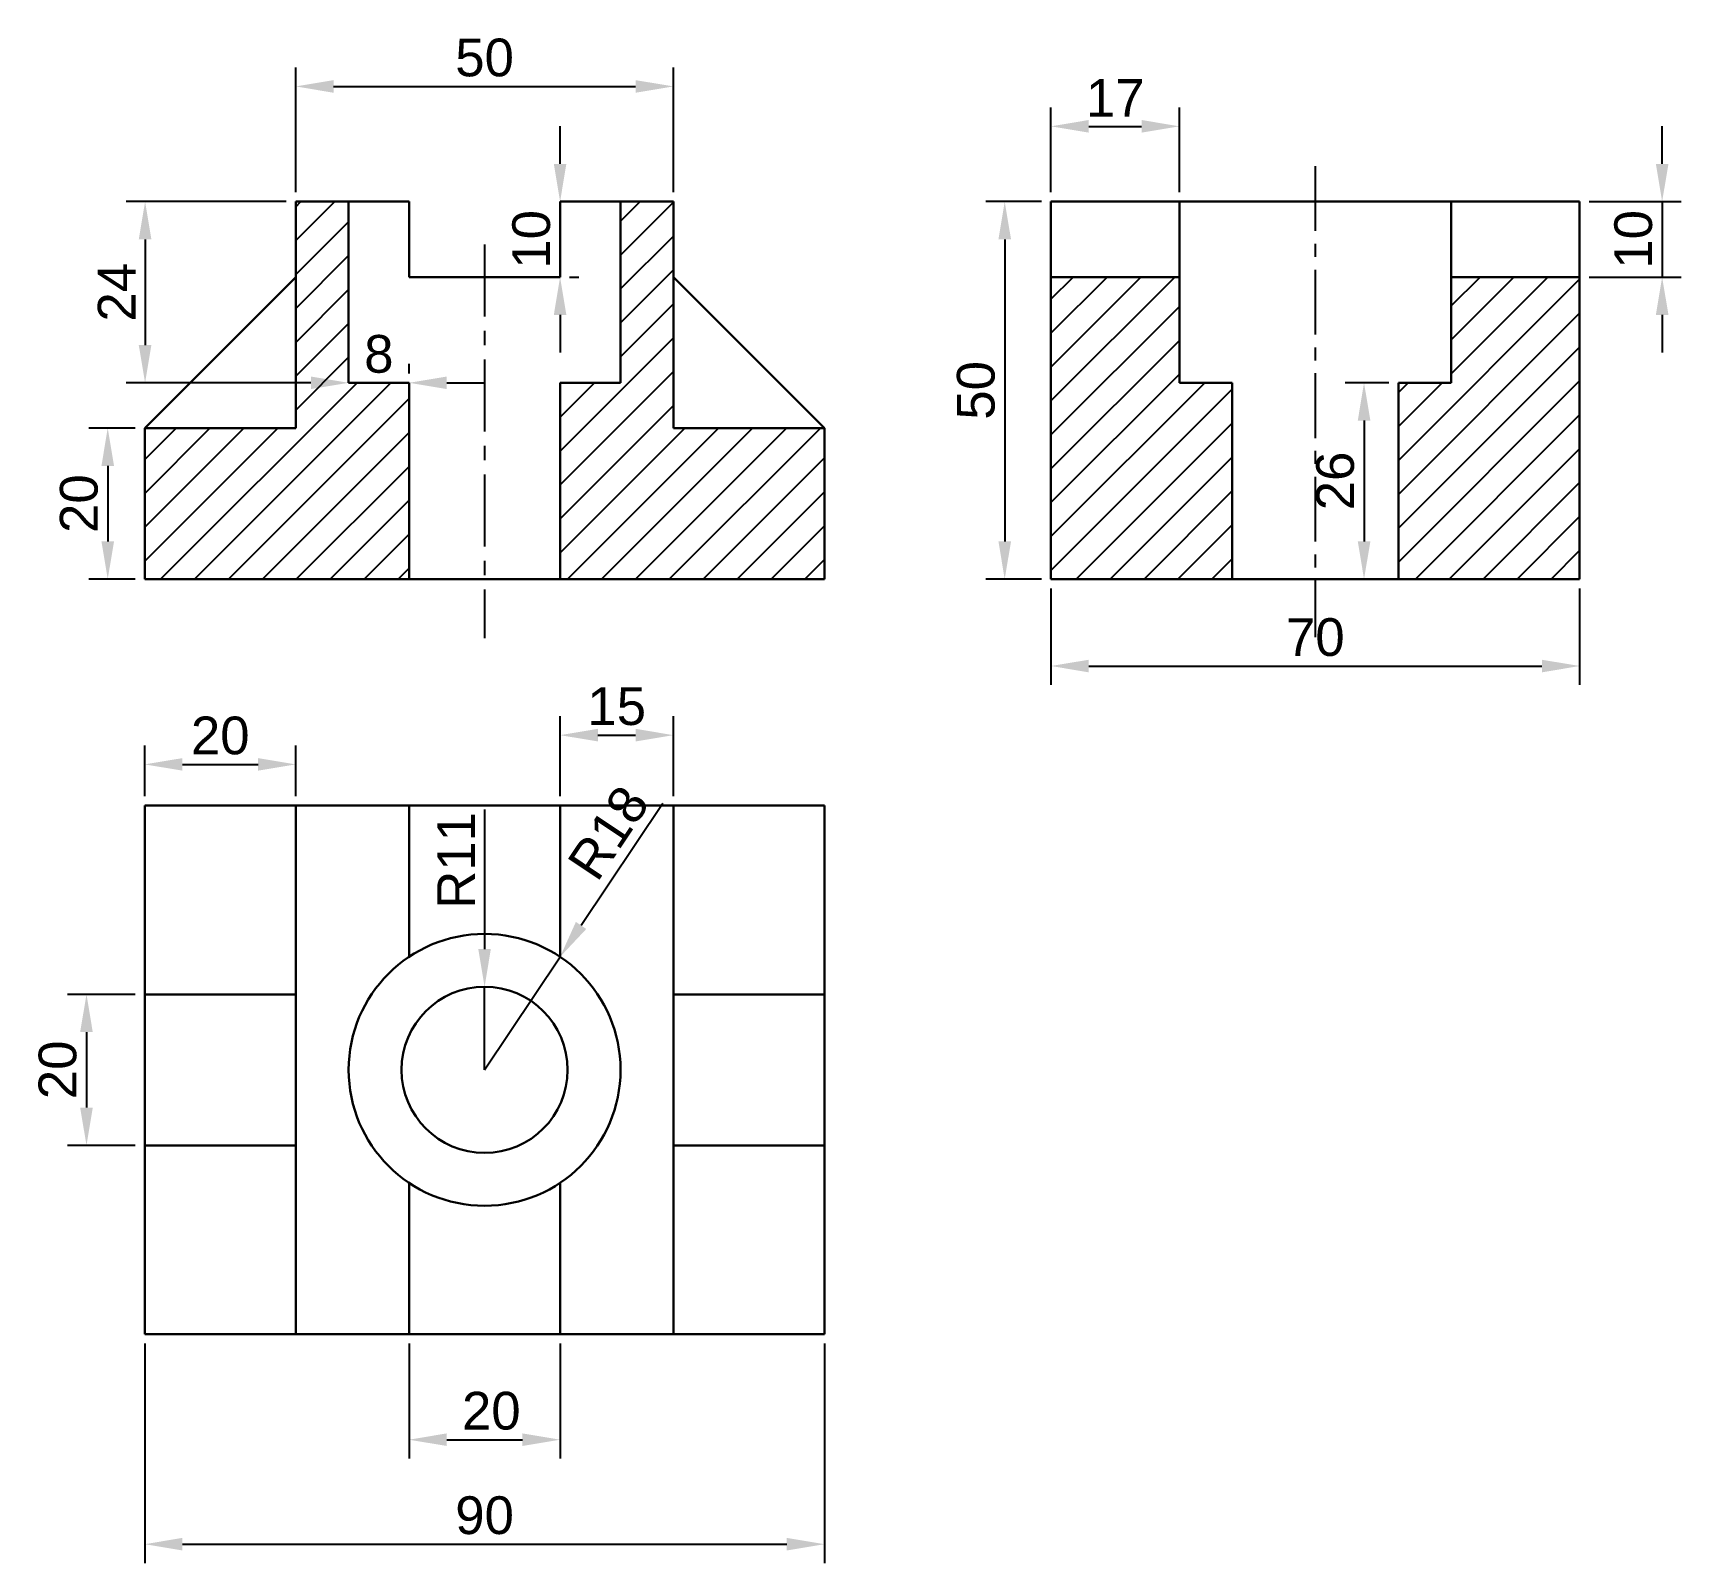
# Model space of a CAD drawing. Header units: millimetres. Extents: x 1914 to 2132, y 1778 to 1980.
import ezdxf

# ---------------------------------------------------------------- set-up
doc = ezdxf.new("R2010")
doc.units = ezdxf.units.MM
doc.header["$LTSCALE"] = 0.3
doc.linetypes.add('CENTER', pattern=[50.8, 31.75, -6.35, 6.35, -6.35])
doc.styles.get("Standard").update_dxf_attribs({"font": 'arial.ttf'})
doc.dimstyles.new('ISO-25', dxfattribs={"dimscale": 2, "dimtxt": 2.5, "dimasz": 2.5, "dimexe": 1.25, "dimexo": 0.625, "dimtad": 1, "dimtxsty": 'Standard', "dimcen": 2.5, "dimadec": 0, "dimazin": 0, "dimtfac": 1, "dimtmove": 0, "dimatfit": 3, "dimfxl": 1, "dimarcsym": 0})

# ---------------------------------------------------------------- blocks, each defined once
blk = doc.blocks.new('*D2')
at = {"color": 0, "lineweight": -2, "transparency": 16777216}
for p, q in [((1928.32, 1806.73), (1928.32, 1777.65)), ((2018.32, 1806.73), (2018.32, 1777.65)), ((1933.32, 1780.15), (2013.32, 1780.15))]:
    blk.add_line(p, q, dxfattribs=at)
at = {"color": 0, "transparency": 16777216}
for points in [[(1933.32, 1780.99), (1933.32, 1779.32), (1928.32, 1780.15)], [(2013.32, 1780.99), (2013.32, 1779.32), (2018.32, 1780.15)]]:
    blk.add_solid(points, dxfattribs=at)
at = {"layer": 'Defpoints', "color": 0, "transparency": 16777216}
for p in [(1928.32, 1807.98), (2018.32, 1807.98), (2018.32, 1780.15)]:
    blk.add_point(p, dxfattribs=at)
at = {"color": 0, "transparency": 16777216, "insert": (1973.32, 1783.96), "char_height": 5, "attachment_point": 5}
blk.add_mtext('90', dxfattribs=at)
blk = doc.blocks.new('*D3')
at = {"color": 0, "lineweight": -2, "transparency": 16777216}
for p, q in [((1927.07, 1852.98), (1918.11, 1852.98)), ((1920.61, 1847.98), (1920.61, 1837.98)), ((1927.07, 1832.98), (1918.11, 1832.98))]:
    blk.add_line(p, q, dxfattribs=at)
at = {"color": 0, "transparency": 16777216}
for points in [[(1919.77, 1847.98), (1921.44, 1847.98), (1920.61, 1852.98)], [(1919.77, 1837.98), (1921.44, 1837.98), (1920.61, 1832.98)]]:
    blk.add_solid(points, dxfattribs=at)
at = {"layer": 'Defpoints', "color": 0, "transparency": 16777216}
for p in [(1928.32, 1852.98), (1920.61, 1832.98), (1928.32, 1832.98)]:
    blk.add_point(p, dxfattribs=at)
at = {"color": 0, "transparency": 16777216, "insert": (1916.8, 1842.98), "char_height": 5, "attachment_point": 5, "rotation": 90}
blk.add_mtext('20', dxfattribs=at)
blk = doc.blocks.new('*D4')
at = {"color": 0, "lineweight": -2, "transparency": 16777216}
for p, q in [((1928.32, 1879.23), (1928.32, 1885.94)), ((1948.32, 1879.23), (1948.32, 1885.94)), ((1933.32, 1883.44), (1943.32, 1883.44))]:
    blk.add_line(p, q, dxfattribs=at)
at = {"color": 0, "transparency": 16777216}
for points in [[(1933.32, 1884.27), (1933.32, 1882.61), (1928.32, 1883.44)], [(1943.32, 1884.27), (1943.32, 1882.61), (1948.32, 1883.44)]]:
    blk.add_solid(points, dxfattribs=at)
at = {"layer": 'Defpoints', "color": 0, "transparency": 16777216}
for p in [(1948.32, 1883.44), (1928.32, 1877.98), (1948.32, 1877.98)]:
    blk.add_point(p, dxfattribs=at)
at = {"color": 0, "transparency": 16777216, "insert": (1938.32, 1887.24), "char_height": 5, "attachment_point": 5}
blk.add_mtext('20', dxfattribs=at)
blk = doc.blocks.new('*D5')
at = {"color": 0, "lineweight": -2, "transparency": 16777216}
for p, q in [((1983.32, 1879.23), (1983.32, 1889.81)), ((1998.32, 1879.23), (1998.32, 1889.81)), ((1988.32, 1887.31), (1993.32, 1887.31))]:
    blk.add_line(p, q, dxfattribs=at)
at = {"color": 0, "transparency": 16777216}
for points in [[(1988.32, 1888.15), (1988.32, 1886.48), (1983.32, 1887.31)], [(1993.32, 1888.15), (1993.32, 1886.48), (1998.32, 1887.31)]]:
    blk.add_solid(points, dxfattribs=at)
at = {"layer": 'Defpoints', "color": 0, "transparency": 16777216}
for p in [(1998.32, 1887.31), (1983.32, 1877.98), (1998.32, 1877.98)]:
    blk.add_point(p, dxfattribs=at)
at = {"color": 0, "transparency": 16777216, "insert": (1990.82, 1891.12), "char_height": 5, "attachment_point": 5}
blk.add_mtext('15', dxfattribs=at)
blk = doc.blocks.new('*D6')
at = {"color": 0, "lineweight": -2, "transparency": 16777216}
for p, q in [((1963.32, 1806.73), (1963.32, 1791.49)), ((1983.32, 1806.73), (1983.32, 1791.49)), ((1968.32, 1793.99), (1978.32, 1793.99))]:
    blk.add_line(p, q, dxfattribs=at)
at = {"color": 0, "transparency": 16777216}
for points in [[(1968.32, 1794.83), (1968.32, 1793.16), (1963.32, 1793.99)], [(1978.32, 1794.83), (1978.32, 1793.16), (1983.32, 1793.99)]]:
    blk.add_solid(points, dxfattribs=at)
at = {"layer": 'Defpoints', "color": 0, "transparency": 16777216}
for p in [(1963.32, 1807.98), (1983.32, 1807.98), (1983.32, 1793.99)]:
    blk.add_point(p, dxfattribs=at)
at = {"color": 0, "transparency": 16777216, "insert": (1974.21, 1797.8), "char_height": 5, "attachment_point": 5}
blk.add_mtext('20', dxfattribs=at)
blk = doc.blocks.new('*D7')
at = {"color": 0, "lineweight": -2, "transparency": 16777216}
for p, q in [((1948.32, 1959.23), (1948.32, 1975.74)), ((1998.32, 1959.23), (1998.32, 1975.74)), ((1953.32, 1973.24), (1993.32, 1973.24))]:
    blk.add_line(p, q, dxfattribs=at)
at = {"color": 0, "transparency": 16777216}
for points in [[(1953.32, 1974.07), (1953.32, 1972.4), (1948.32, 1973.24)], [(1993.32, 1974.07), (1993.32, 1972.4), (1998.32, 1973.24)]]:
    blk.add_solid(points, dxfattribs=at)
at = {"layer": 'Defpoints', "color": 0, "transparency": 16777216}
for p in [(1998.32, 1973.24), (1948.32, 1957.98), (1998.32, 1957.98)]:
    blk.add_point(p, dxfattribs=at)
at = {"color": 0, "transparency": 16777216, "insert": (1973.32, 1977.04), "char_height": 5, "attachment_point": 5}
blk.add_mtext('50', dxfattribs=at)
blk = doc.blocks.new('*D8')
at = {"color": 0, "lineweight": -2, "transparency": 16777216}
for p, q in [((1927.07, 1927.98), (1920.92, 1927.98)), ((1923.42, 1922.98), (1923.42, 1912.98)), ((1927.07, 1907.98), (1920.92, 1907.98))]:
    blk.add_line(p, q, dxfattribs=at)
at = {"color": 0, "transparency": 16777216}
for points in [[(1922.59, 1922.98), (1924.26, 1922.98), (1923.42, 1927.98)], [(1922.59, 1912.98), (1924.26, 1912.98), (1923.42, 1907.98)]]:
    blk.add_solid(points, dxfattribs=at)
at = {"layer": 'Defpoints', "color": 0, "transparency": 16777216}
for p in [(1928.32, 1927.98), (1923.42, 1907.98), (1928.32, 1907.98)]:
    blk.add_point(p, dxfattribs=at)
at = {"color": 0, "transparency": 16777216, "insert": (1919.62, 1917.98), "char_height": 5, "attachment_point": 5, "rotation": 90}
blk.add_mtext('20', dxfattribs=at)
blk = doc.blocks.new('*D9')
at = {"color": 0, "lineweight": -2, "transparency": 16777216}
for p, q in [((1983.32, 1962.98), (1983.32, 1967.98)), ((1983.32, 1957.98), (1983.32, 1947.98)), ((1984.57, 1957.98), (1985.82, 1957.98)), ((1984.57, 1947.98), (1985.82, 1947.98)), ((1983.32, 1942.98), (1983.32, 1937.98))]:
    blk.add_line(p, q, dxfattribs=at)
at = {"color": 0, "transparency": 16777216}
for points in [[(1982.49, 1962.98), (1984.15, 1962.98), (1983.32, 1957.98)], [(1982.49, 1942.98), (1984.15, 1942.98), (1983.32, 1947.98)]]:
    blk.add_solid(points, dxfattribs=at)
at = {"layer": 'Defpoints', "color": 0, "transparency": 16777216}
for p in [(1983.32, 1957.98), (1983.32, 1947.98), (1983.32, 1947.98)]:
    blk.add_point(p, dxfattribs=at)
at = {"color": 0, "transparency": 16777216, "insert": (1979.52, 1952.98), "char_height": 5, "attachment_point": 5, "rotation": 90}
blk.add_mtext('10', dxfattribs=at)
blk = doc.blocks.new('*D10')
at = {"color": 0, "lineweight": -2, "transparency": 16777216}
for p, q in [((1955.32, 1935.23), (1955.32, 1936.48)), ((1963.32, 1935.23), (1963.32, 1936.48)), ((1950.32, 1933.98), (1945.32, 1933.98)), ((1955.32, 1933.98), (1963.32, 1933.98)), ((1968.32, 1933.98), (1973.32, 1933.98))]:
    blk.add_line(p, q, dxfattribs=at)
at = {"color": 0, "transparency": 16777216}
for points in [[(1950.32, 1934.81), (1950.32, 1933.15), (1955.32, 1933.98)], [(1968.32, 1934.81), (1968.32, 1933.15), (1963.32, 1933.98)]]:
    blk.add_solid(points, dxfattribs=at)
at = {"layer": 'Defpoints', "color": 0, "transparency": 16777216}
for p in [(1955.32, 1933.98), (1963.32, 1933.98), (1963.32, 1933.98)]:
    blk.add_point(p, dxfattribs=at)
at = {"color": 0, "transparency": 16777216, "insert": (1959.32, 1937.78), "char_height": 5, "attachment_point": 5}
blk.add_mtext('8', dxfattribs=at)
blk = doc.blocks.new('*D11')
at = {"color": 0, "lineweight": -2, "transparency": 16777216}
for p, q in [((1947.07, 1957.98), (1925.87, 1957.98)), ((1928.37, 1952.98), (1928.37, 1938.98)), ((1946.57, 1933.98), (1925.87, 1933.98))]:
    blk.add_line(p, q, dxfattribs=at)
at = {"color": 0, "transparency": 16777216}
for points in [[(1927.53, 1952.98), (1929.2, 1952.98), (1928.37, 1957.98)], [(1927.53, 1938.98), (1929.2, 1938.98), (1928.37, 1933.98)]]:
    blk.add_solid(points, dxfattribs=at)
at = {"layer": 'Defpoints', "color": 0, "transparency": 16777216}
for p in [(1948.32, 1957.98), (1928.37, 1933.98), (1947.82, 1933.98)]:
    blk.add_point(p, dxfattribs=at)
at = {"color": 0, "transparency": 16777216, "insert": (1924.61, 1945.98), "char_height": 5, "attachment_point": 5, "rotation": 90}
blk.add_mtext('24', dxfattribs=at)
blk = doc.blocks.new('*D12')
at = {"color": 0, "lineweight": -2, "transparency": 16777216}
for p, q in [((2048.32, 1959.23), (2048.32, 1970.45)), ((2065.32, 1959.23), (2065.32, 1970.45)), ((2053.32, 1967.95), (2060.32, 1967.95))]:
    blk.add_line(p, q, dxfattribs=at)
at = {"color": 0, "transparency": 16777216}
for points in [[(2053.32, 1968.79), (2053.32, 1967.12), (2048.32, 1967.95)], [(2060.32, 1968.79), (2060.32, 1967.12), (2065.32, 1967.95)]]:
    blk.add_solid(points, dxfattribs=at)
at = {"layer": 'Defpoints', "color": 0, "transparency": 16777216}
for p in [(2065.32, 1967.95), (2048.32, 1957.98), (2065.32, 1957.98)]:
    blk.add_point(p, dxfattribs=at)
at = {"color": 0, "transparency": 16777216, "insert": (2056.82, 1971.71), "char_height": 5, "attachment_point": 5}
blk.add_mtext('17', dxfattribs=at)
blk = doc.blocks.new('*D13')
at = {"color": 0, "lineweight": -2, "transparency": 16777216}
for p, q in [((2129.24, 1962.98), (2129.24, 1967.98)), ((2119.57, 1957.98), (2131.74, 1957.98)), ((2129.24, 1957.98), (2129.24, 1947.98)), ((2119.57, 1947.98), (2131.74, 1947.98)), ((2129.24, 1942.98), (2129.24, 1937.98))]:
    blk.add_line(p, q, dxfattribs=at)
at = {"color": 0, "transparency": 16777216}
for points in [[(2128.41, 1962.98), (2130.08, 1962.98), (2129.24, 1957.98)], [(2128.41, 1942.98), (2130.08, 1942.98), (2129.24, 1947.98)]]:
    blk.add_solid(points, dxfattribs=at)
at = {"layer": 'Defpoints', "color": 0, "transparency": 16777216}
for p in [(2118.32, 1957.98), (2118.32, 1947.98), (2129.24, 1947.98)]:
    blk.add_point(p, dxfattribs=at)
at = {"color": 0, "transparency": 16777216, "insert": (2125.44, 1952.98), "char_height": 5, "attachment_point": 5, "rotation": 90}
blk.add_mtext('10', dxfattribs=at)
blk = doc.blocks.new('*D14')
at = {"color": 0, "lineweight": -2, "transparency": 16777216}
for p, q in [((2093.07, 1933.98), (2087.27, 1933.98)), ((2089.77, 1928.98), (2089.77, 1912.98)), ((2093.07, 1907.98), (2087.27, 1907.98))]:
    blk.add_line(p, q, dxfattribs=at)
at = {"color": 0, "transparency": 16777216}
for points in [[(2088.94, 1928.98), (2090.61, 1928.98), (2089.77, 1933.98)], [(2088.94, 1912.98), (2090.61, 1912.98), (2089.77, 1907.98)]]:
    blk.add_solid(points, dxfattribs=at)
at = {"layer": 'Defpoints', "color": 0, "transparency": 16777216}
for p in [(2094.32, 1933.98), (2089.77, 1907.98), (2094.32, 1907.98)]:
    blk.add_point(p, dxfattribs=at)
at = {"color": 0, "transparency": 16777216, "insert": (2085.97, 1920.98), "char_height": 5, "attachment_point": 5, "rotation": 90}
blk.add_mtext('26', dxfattribs=at)
blk = doc.blocks.new('*D15')
at = {"color": 0, "lineweight": -2, "transparency": 16777216}
for p, q in [((2047.07, 1957.98), (2039.69, 1957.98)), ((2042.19, 1952.98), (2042.19, 1912.98)), ((2047.07, 1907.98), (2039.69, 1907.98))]:
    blk.add_line(p, q, dxfattribs=at)
at = {"color": 0, "transparency": 16777216}
for points in [[(2041.36, 1952.98), (2043.03, 1952.98), (2042.19, 1957.98)], [(2041.36, 1912.98), (2043.03, 1912.98), (2042.19, 1907.98)]]:
    blk.add_solid(points, dxfattribs=at)
at = {"layer": 'Defpoints', "color": 0, "transparency": 16777216}
for p in [(2048.32, 1957.98), (2042.19, 1907.98), (2048.32, 1907.98)]:
    blk.add_point(p, dxfattribs=at)
at = {"color": 0, "transparency": 16777216, "insert": (2038.39, 1932.98), "char_height": 5, "attachment_point": 5, "rotation": 90}
blk.add_mtext('50', dxfattribs=at)
blk = doc.blocks.new('*D16')
at = {"color": 0, "lineweight": -2, "transparency": 16777216}
for p, q in [((2048.32, 1906.73), (2048.32, 1893.97)), ((2118.32, 1906.73), (2118.32, 1893.97)), ((2053.32, 1896.47), (2113.32, 1896.47))]:
    blk.add_line(p, q, dxfattribs=at)
at = {"color": 0, "transparency": 16777216}
for points in [[(2053.32, 1897.3), (2053.32, 1895.63), (2048.32, 1896.47)], [(2113.32, 1897.3), (2113.32, 1895.63), (2118.32, 1896.47)]]:
    blk.add_solid(points, dxfattribs=at)
at = {"layer": 'Defpoints', "color": 0, "transparency": 16777216}
for p in [(2048.32, 1907.98), (2118.32, 1907.98), (2118.32, 1896.47)]:
    blk.add_point(p, dxfattribs=at)
at = {"color": 0, "transparency": 16777216, "insert": (2083.32, 1900.27), "char_height": 5, "attachment_point": 5}
blk.add_mtext('70', dxfattribs=at)
blk = doc.blocks.new('*D17')
at = {"color": 0, "lineweight": -2, "transparency": 16777216}
for p, q in [((1996.91, 1878.28), (1986.1, 1862.1)), ((1973.32, 1842.98), (1983.32, 1857.95))]:
    blk.add_line(p, q, dxfattribs=at)
at = {"color": 0, "transparency": 16777216}
blk.add_solid([(1985.41, 1862.57), (1986.79, 1861.64), (1983.32, 1857.95)], dxfattribs=at)
at = {"layer": 'Defpoints', "color": 0, "transparency": 16777216}
for p in [(1983.32, 1857.95), (1973.32, 1842.98)]:
    blk.add_point(p, dxfattribs=at)
at = {"color": 0, "transparency": 16777216, "insert": (1989.73, 1874.39), "char_height": 5, "attachment_point": 5, "rotation": 56.251}
blk.add_mtext('R18', dxfattribs=at)
blk = doc.blocks.new('*D18')
at = {"color": 0, "lineweight": -2, "transparency": 16777216}
for p, q in [((1973.32, 1877.46), (1973.32, 1858.98)), ((1973.32, 1842.98), (1973.32, 1853.98))]:
    blk.add_line(p, q, dxfattribs=at)
at = {"color": 0, "transparency": 16777216}
blk.add_solid([(1972.49, 1858.98), (1974.15, 1858.98), (1973.32, 1853.98)], dxfattribs=at)
at = {"layer": 'Defpoints', "color": 0, "transparency": 16777216}
for p in [(1973.32, 1853.98), (1973.32, 1842.98)]:
    blk.add_point(p, dxfattribs=at)
at = {"color": 0, "transparency": 16777216, "insert": (1969.56, 1870.72), "char_height": 5, "attachment_point": 5, "rotation": 90}
blk.add_mtext('R11', dxfattribs=at)

msp = doc.modelspace()

# ---------------------------------------------------------------- hatches: boundary and pattern name
h = msp.add_hatch()
h.set_pattern_fill('ANSI31', color=256)
h.paths.add_polyline_path([(2072.32, 1933.98), (2065.32, 1933.98), (2065.32, 1947.98), (2048.32, 1947.98), (2048.32, 1907.98), (2072.32, 1907.98)])
h.paths.add_polyline_path([(2118.32, 1947.98), (2101.32, 1947.98), (2101.32, 1933.98), (2094.32, 1933.98), (2094.32, 1907.98), (2118.32, 1907.98)])
h.paths.add_polyline_path([(2018.32, 1927.98), (1998.32, 1927.98), (1998.32, 1957.98), (1991.32, 1957.98), (1991.32, 1933.98), (1983.32, 1933.98), (1983.32, 1907.98), (2018.32, 1907.98)])
h.paths.add_polyline_path([(1963.32, 1933.98), (1955.32, 1933.98), (1955.32, 1957.98), (1948.32, 1957.98), (1948.32, 1947.98), (1948.32, 1927.98), (1928.32, 1927.98), (1928.32, 1907.98), (1963.32, 1907.98)])

# ---------------------------------------------------------------- linework, layer by layer
at = {"linetype": 'CENTER', "ltscale": 0.9}
msp.add_line((2083.32, 1962.672), (2083.32, 1900.271), dxfattribs=at)
at = {"lineweight": 30}
for p, q in [((1948.32, 1947.98), (1948.32, 1957.98)), ((1948.32, 1957.98), (1955.32, 1957.98)), ((1963.32, 1957.98), (1955.32, 1957.98)), ((1955.32, 1957.98), (1955.32, 1933.98)), ((1963.32, 1947.98), (1963.32, 1957.98)), ((1991.32, 1957.98), (1983.32, 1957.98)), ((1983.32, 1957.98), (1983.32, 1947.98)), ((1991.32, 1957.98), (1991.32, 1933.98)), ((1998.32, 1957.98), (1991.32, 1957.98)), ((1998.32, 1927.98), (1998.32, 1957.98)), ((2118.32, 1957.98), (2048.32, 1957.98)), ((2048.32, 1957.98), (2048.32, 1907.98)), ((2065.32, 1957.98), (2065.32, 1933.98)), ((2101.32, 1933.98), (2101.32, 1957.98)), ((2118.32, 1907.98), (2118.32, 1957.98)), ((1948.32, 1947.98), (1928.32, 1927.98)), ((1948.32, 1927.98), (1948.32, 1947.98)), ((1983.32, 1947.98), (1963.32, 1947.98)), ((1998.32, 1947.98), (2018.32, 1927.98)), ((2065.32, 1947.98), (2048.32, 1947.98)), ((2118.32, 1947.98), (2101.32, 1947.98)), ((1955.32, 1933.98), (1963.32, 1933.98)), ((1963.32, 1933.98), (1963.32, 1907.98)), ((1991.32, 1933.98), (1983.32, 1933.98)), ((1983.32, 1933.98), (1983.32, 1907.98)), ((2065.32, 1933.98), (2072.32, 1933.98)), ((2072.32, 1933.98), (2072.32, 1907.98)), ((2094.32, 1907.98), (2094.32, 1933.98)), ((2094.32, 1933.98), (2101.32, 1933.98)), ((1928.32, 1907.98), (1928.32, 1927.98)), ((1928.32, 1927.98), (1948.32, 1927.98)), ((2018.32, 1927.98), (1998.32, 1927.98)), ((2018.32, 1907.98), (2018.32, 1927.98)), ((1928.32, 1907.98), (2018.32, 1907.98)), ((2048.32, 1907.98), (2118.32, 1907.98)), ((1928.32, 1877.98), (2018.32, 1877.98)), ((1928.32, 1877.98), (1928.32, 1807.98)), ((1948.32, 1877.98), (1948.32, 1807.98)), ((1963.32, 1877.98), (1963.32, 1857.947)), ((1983.32, 1857.947), (1983.32, 1877.98)), ((1998.32, 1807.98), (1998.32, 1877.98)), ((2018.32, 1807.98), (2018.32, 1877.98)), ((1928.32, 1852.98), (1948.32, 1852.98)), ((1998.32, 1852.98), (2018.32, 1852.98)), ((1928.32, 1832.98), (1948.32, 1832.98)), ((1998.32, 1832.98), (2018.32, 1832.98)), ((1963.32, 1828.014), (1963.32, 1807.98)), ((1983.32, 1828.014), (1983.32, 1807.98)), ((1928.32, 1807.98), (2018.32, 1807.98))]:
    msp.add_line(p, q, dxfattribs=at)
at = {"linetype": 'CENTER'}
msp.add_line((1973.32, 1952.307), (1973.32, 1900.142), dxfattribs=at)
at = {"lineweight": 30}
for radius in [18, 11]:
    msp.add_circle((1973.32, 1842.98), radius, dxfattribs=at)

# ---------------------------------------------------------------- dimensions: what is measured, and where the dimension line sits
for base, p1, p2, picture, middle in [((1998.32, 1973.237), (1948.32, 1957.98), (1998.32, 1957.98), '*D7', (1973.32, 1977.039)), ((2065.32, 1967.954), (2048.32, 1957.98), (2065.32, 1957.98), '*D12', (2056.82, 1971.715)), ((1963.32, 1933.98), (1955.32, 1933.98), (1963.32, 1933.98), '*D10', (1959.32, 1937.783)), ((2118.32, 1896.468), (2048.32, 1907.98), (2118.32, 1907.98), '*D16', (2083.32, 1900.271)), ((1998.32, 1887.312), (1983.32, 1877.98), (1998.32, 1877.98), '*D5', (1990.82, 1891.115)), ((1948.32, 1883.439), (1928.32, 1877.98), (1948.32, 1877.98), '*D4', (1938.32, 1887.242))]:
    dim = msp.add_linear_dim(base=base, p1=p1, p2=p2, dimstyle='ISO-25')
    dim.commit()
    dim.dimension.update_dxf_attribs({"geometry": picture, "text_midpoint": middle})
for base, p1, p2, picture, middle in [((1983.32, 1947.98), (1983.32, 1957.98), (1983.32, 1947.98), '*D9', (1979.518, 1952.98)), ((2129.244, 1947.98), (2118.32, 1957.98), (2118.32, 1947.98), '*D13', (2125.441, 1952.98)), ((2042.194, 1907.98), (2048.32, 1957.98), (2048.32, 1907.98), '*D15', (2038.391, 1932.98)), ((2089.772, 1907.98), (2094.32, 1933.98), (2094.32, 1907.98), '*D14', (2085.969, 1920.98)), ((1923.425, 1907.98), (1928.32, 1927.98), (1928.32, 1907.98), '*D8', (1919.622, 1917.98)), ((1920.606, 1832.98), (1928.32, 1852.98), (1928.32, 1832.98), '*D3', (1916.803, 1842.98))]:
    dim = msp.add_linear_dim(base=base, p1=p1, p2=p2, angle=90, dimstyle='ISO-25')
    dim.commit()
    dim.dimension.update_dxf_attribs({"geometry": picture, "text_midpoint": middle})
dim = msp.add_linear_dim(base=(1928.368, 1933.98), p1=(1948.32, 1957.98), p2=(1947.82, 1933.98), angle=90, dimstyle='ISO-25')
dim.commit()
dim.dimension.update_dxf_attribs({"geometry": '*D11', "text_midpoint": (1928.368, 1945.98), "dimtype": 160})
for mpoint, picture, middle in [((1983.32, 1857.947), '*D17', (1989.73, 1874.385)), ((1973.32, 1853.98), '*D18', (1969.56, 1870.722))]:
    dim = msp.add_radius_dim(center=(1973.32, 1842.98), mpoint=mpoint, dimstyle='ISO-25')
    dim.commit()
    dim.dimension.update_dxf_attribs({"geometry": picture, "text_midpoint": middle})
for base, p1, p2, picture, middle in [((2018.32, 1780.154), (1928.32, 1807.98), (2018.32, 1807.98), '*D2', (1973.32, 1780.154)), ((1983.32, 1793.993), (1963.32, 1807.98), (1983.32, 1807.98), '*D6', (1974.207, 1793.993))]:
    dim = msp.add_linear_dim(base=base, p1=p1, p2=p2, dimstyle='ISO-25')
    dim.commit()
    dim.dimension.update_dxf_attribs({"geometry": picture, "text_midpoint": middle, "dimtype": 160})

doc.saveas('drawing.dxf')
